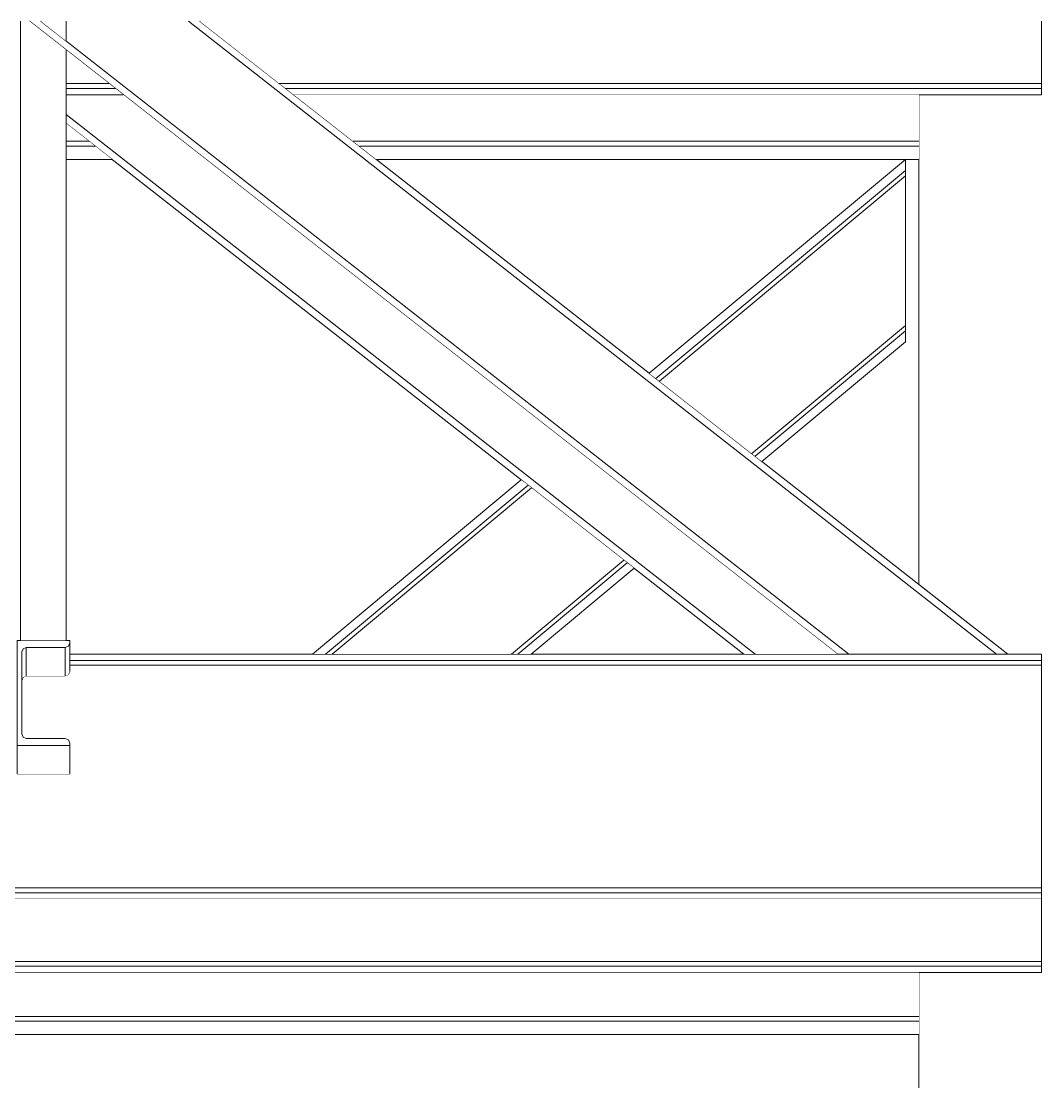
# Model space of a CAD drawing. Extents: x -3080 to 28500, y -1326 to 31609.
# Drawn here: x 14956.8 to 15102.5, y 28593 to 28744.5 of the extents above; entities that cross this region are included whole.
import ezdxf
from ezdxf.xclip import XClip

# ---------------------------------------------------------------- set-up
doc = ezdxf.new("R2010")
doc.units = 0
doc.header["$LTSCALE"] = 100
doc.header["$XCLIPFRAME"] = 2
doc.linetypes.add('188K-SM-07-F10-MECH-CR PIPE-Y2257103$0$X-S-FAB_SL ALL$0$Wipeout_Contour', pattern=[1, 0, -1])
for name, color, linetype in [('0-xref', 8, 'Continuous'), ('188K-SM-07-F10-MECH-CR PIPE-Y2257103$0$X-S-FAB_SL ALL$0$ASP_1', 1, 'Continuous'), ('188K-SM-07-F10-MECH-CR PIPE-Y2257103$0$X-S-FAB_SL ALL$0$Hattch', 7, 'Continuous'), ('188K-SM-07-F10-MECH-CR PIPE-Y2257103$0$X-S-FAB_SL ALL$0$S-COL', 7, 'Continuous'), ('188K-SM-07-F10-MECH-CR PIPE-Y2257103$0$X-S-FAB_SL ALL$0$S-TRUSS', 7, 'Continuous')]:
    doc.layers.add(name, color=color, linetype=linetype)

# ---------------------------------------------------------------- blocks, each defined once
blk = doc.blocks.new('188K-SM-07-F10-MECH-CR PIPE-Y2257103$0$X-S-FAB_SL ALL$0$剖面元素_220_3', base_point=(23061.26, -8263.06))
at = {"color": 254, "linetype": '188K-SM-07-F10-MECH-CR PIPE-Y2257103$0$X-S-FAB_SL ALL$0$Wipeout_Contour', "lineweight": 0, "ltscale": 2975856.659654287}
blk.add_wipeout([(38146.26, -5929.78), (38158.94, -5939.71), (38163.76, -5939.71), (38163.76, -5985.2), (38146.26, -5985.2), (38146.26, -6943.06), (38216.26, -6943.06), (38216.26, -6204.02), (38198.81, -6204.02), (38198.81, -6212.28), (38163.81, -6212.28), (38163.81, -6187.71), (38180.31, -6187.71), (38180.31, -6179.26), (38163.81, -6179.26), (38163.81, -6154.69), (38173.31, -6154.69), (38173.31, -6134.13), (38173.31, -6133.38), (38173.31, -6119.78), (38173.31, -6119.02), (38173.31, -6087.3), (38163.81, -6087.3), (38163.81, -6062.73), (38180.31, -6062.73), (38180.31, -6054.28), (38163.81, -6054.28), (38163.81, -6029.71), (38198.81, -6029.71), (38198.81, -6033.78), (38216.26, -6033.78), (38216.26, -5829.06), (38198.81, -5829.06), (38198.81, -5834.06), (38182.31, -5834.06), (38182.31, -5842.5), (38198.81, -5842.5), (38198.81, -5867.08), (38189.31, -5867.08), (38189.31, -5888.56), (38189.31, -5889.32), (38189.31, -5898.8), (38189.31, -5899.56), (38189.31, -5902.53), (38189.31, -5903.67), (38189.31, -5913.15), (38189.31, -5913.91), (38189.31, -5934.47), (38198.81, -5934.47), (38198.81, -5959.04), (38182.31, -5959.04), (38182.31, -5967.48), (38198.81, -5967.48), (38198.81, -5992.06), (38163.81, -5992.06), (38163.81, -5967.48), (38180.31, -5967.48), (38180.31, -5959.04), (38163.81, -5959.04), (38163.81, -5934.47), (38173.31, -5934.47), (38173.31, -5913.91), (38173.31, -5913.15), (38173.31, -5903.67), (38173.31, -5902.92), (38173.31, -5899.56), (38173.31, -5898.8), (38173.31, -5867.08), (38163.81, -5867.08), (38163.81, -5842.5), (38180.31, -5842.5), (38180.31, -5834.06), (38163.81, -5834.06), (38163.81, -5829.06), (38163.76, -5829.06), (38163.76, -5859.8), (38146.26, -5859.8)], dxfattribs=at).dxf.layer = '188K-SM-07-F10-MECH-CR PIPE-Y2257103$0$X-S-FAB_SL ALL$0$Hattch'
at = {"layer": '188K-SM-07-F10-MECH-CR PIPE-Y2257103$0$X-S-FAB_SL ALL$0$S-COL', "color": 8, "lineweight": 0}
for p, q in [((38146.26, -5929.78), (38146.26, -5859.8)), ((38146.26, -6943.06), (38146.26, -5985.2))]:
    blk.add_line(p, q, dxfattribs=at)
blk = doc.blocks.new('188K-SM-07-F10-MECH-CR PIPE-Y2257103$0$X-S-FAB_SL ALL$0$剖面元素_1038_3', base_point=(23061.26, -8263.06))
at = {"color": 254, "linetype": '188K-SM-07-F10-MECH-CR PIPE-Y2257103$0$X-S-FAB_SL ALL$0$Wipeout_Contour', "lineweight": 0, "ltscale": 154214.969324}
blk.add_wipeout([(38158.94, -5939.71), (38043.59, -5849.31), (38041.97, -5849.31), (38157.31, -5939.71)], dxfattribs=at).dxf.layer = '188K-SM-07-F10-MECH-CR PIPE-Y2257103$0$X-S-FAB_SL ALL$0$Hattch'
at = {"color": 254, "linetype": '188K-SM-07-F10-MECH-CR PIPE-Y2257103$0$X-S-FAB_SL ALL$0$Wipeout_Contour', "lineweight": 0, "ltscale": 154125.255691}
blk.add_wipeout([(38136.24, -5939.71), (38020.9, -5849.31), (38019.28, -5849.31), (38134.62, -5939.71)], dxfattribs=at).dxf.layer = '188K-SM-07-F10-MECH-CR PIPE-Y2257103$0$X-S-FAB_SL ALL$0$Hattch'
at = {"color": 254, "linetype": '188K-SM-07-F10-MECH-CR PIPE-Y2257103$0$X-S-FAB_SL ALL$0$Wipeout_Contour', "lineweight": 0, "ltscale": 192646.35092}
blk.add_wipeout([(38024.51, -5852.14), (38136.24, -5939.71), (38157.31, -5939.71), (38041.97, -5849.31), (38024.51, -5849.31)], dxfattribs=at).dxf.layer = '188K-SM-07-F10-MECH-CR PIPE-Y2257103$0$X-S-FAB_SL ALL$0$Hattch'
at = {"layer": '188K-SM-07-F10-MECH-CR PIPE-Y2257103$0$X-S-FAB_SL ALL$0$S-TRUSS', "color": 8, "lineweight": 0}
for p, q in [((38134.62, -5939.71), (38019.28, -5849.31)), ((38136.24, -5939.71), (38020.9, -5849.31)), ((38157.31, -5939.71), (38041.97, -5849.31)), ((38158.94, -5939.71), (38043.59, -5849.31))]:
    blk.add_line(p, q, dxfattribs=at)
blk = doc.blocks.new('188K-SM-07-F10-MECH-CR PIPE-Y2257103$0$X-S-FAB_SL ALL$0$剖面元素_1040_3', base_point=(23061.26, -8263.06))
at = {"color": 254, "linetype": '188K-SM-07-F10-MECH-CR PIPE-Y2257103$0$X-S-FAB_SL ALL$0$Wipeout_Contour', "lineweight": 0, "ltscale": 1418657.29874106}
blk.add_wipeout([(37598.76, -5941.31), (37598.76, -5973.11), (38163.76, -5973.11), (38163.76, -5941.31), (38025.01, -5941.31), (38025.01, -5942.17), (38024.82, -5942.63), (38024.36, -5942.82), (38018.81, -5942.82), (38018.35, -5943.01), (38018.16, -5943.47), (38018.16, -5951.11), (38018.35, -5951.57), (38018.81, -5951.76), (38024.36, -5951.76), (38024.82, -5951.95), (38025.01, -5952.41), (38025.01, -5956.83), (38017.51, -5956.83), (38017.51, -5941.31), (37745.01, -5941.31), (37745.01, -5942.17), (37744.82, -5942.63), (37744.36, -5942.82), (37738.81, -5942.82), (37738.35, -5943.01), (37738.16, -5943.47), (37738.16, -5951.11), (37738.35, -5951.57), (37738.81, -5951.76), (37744.36, -5951.76), (37744.82, -5951.95), (37745.01, -5952.41), (37745.01, -5956.48), (37745.01, -5956.83), (37737.51, -5956.83), (37737.51, -5941.31)], dxfattribs=at).dxf.layer = '188K-SM-07-F10-MECH-CR PIPE-Y2257103$0$X-S-FAB_SL ALL$0$Hattch'
at = {"layer": '188K-SM-07-F10-MECH-CR PIPE-Y2257103$0$X-S-FAB_SL ALL$0$S-TRUSS', "color": 8, "lineweight": 0}
for p, q in [((38018.35, -5943.01), (38018.16, -5943.47)), ((38018.81, -5942.82), (38018.35, -5943.01)), ((38024.36, -5942.82), (38018.81, -5942.82)), ((38024.82, -5942.63), (38024.36, -5942.82)), ((38025.01, -5942.17), (38024.82, -5942.63)), ((38025.01, -5956.83), (38017.51, -5956.83))]:
    blk.add_line(p, q, dxfattribs=at)
at = {"color": 254, "linetype": '188K-SM-07-F10-MECH-CR PIPE-Y2257103$0$X-S-FAB_SL ALL$0$Wipeout_Contour', "lineweight": 0, "ltscale": 154219.522397}
blk.add_wipeout([(38163.76, -5940.81), (38025.01, -5940.81), (38025.01, -5941.31), (38163.76, -5941.31)], dxfattribs=at).dxf.layer = '188K-SM-07-F10-MECH-CR PIPE-Y2257103$0$X-S-FAB_SL ALL$0$Hattch'
at = {"color": 254, "linetype": '188K-SM-07-F10-MECH-CR PIPE-Y2257103$0$X-S-FAB_SL ALL$0$Wipeout_Contour', "lineweight": 0, "ltscale": 153397.427547}
blk.add_wipeout([(38163.76, -5973.11), (37598.76, -5973.11), (37598.76, -5973.6), (38163.76, -5973.6)], dxfattribs=at).dxf.layer = '188K-SM-07-F10-MECH-CR PIPE-Y2257103$0$X-S-FAB_SL ALL$0$Hattch'
at = {"color": 254, "linetype": '188K-SM-07-F10-MECH-CR PIPE-Y2257103$0$X-S-FAB_SL ALL$0$Wipeout_Contour', "lineweight": 0, "ltscale": 154219.306667}
blk.add_wipeout([(38163.76, -5940.61), (38025.01, -5940.61), (38025.01, -5940.81), (38163.76, -5940.81)], dxfattribs=at).dxf.layer = '188K-SM-07-F10-MECH-CR PIPE-Y2257103$0$X-S-FAB_SL ALL$0$Hattch'
at = {"color": 254, "linetype": '188K-SM-07-F10-MECH-CR PIPE-Y2257103$0$X-S-FAB_SL ALL$0$Wipeout_Contour', "lineweight": 0, "ltscale": 153397.989935}
blk.add_wipeout([(38163.76, -5973.81), (37598.76, -5973.81), (37598.76, -5974.71), (38163.76, -5974.71)], dxfattribs=at).dxf.layer = '188K-SM-07-F10-MECH-CR PIPE-Y2257103$0$X-S-FAB_SL ALL$0$Hattch'
at = {"layer": '188K-SM-07-F10-MECH-CR PIPE-Y2257103$0$X-S-FAB_SL ALL$0$S-TRUSS', "color": 8, "lineweight": 0}
blk.add_line((38163.76, -5974.71), (37598.76, -5974.71), dxfattribs=at)
at = {"color": 254, "linetype": '188K-SM-07-F10-MECH-CR PIPE-Y2257103$0$X-S-FAB_SL ALL$0$Wipeout_Contour', "lineweight": 0, "ltscale": 154218.966161}
blk.add_wipeout([(38025.01, -5939.71), (38025.01, -5940.61), (38163.76, -5940.61), (38163.76, -5939.71)], dxfattribs=at).dxf.layer = '188K-SM-07-F10-MECH-CR PIPE-Y2257103$0$X-S-FAB_SL ALL$0$Hattch'
at = {"color": 254, "linetype": '188K-SM-07-F10-MECH-CR PIPE-Y2257103$0$X-S-FAB_SL ALL$0$Wipeout_Contour', "lineweight": 0, "ltscale": 153397.645628}
blk.add_wipeout([(38163.76, -5973.6), (37598.76, -5973.6), (37598.76, -5973.81), (38163.76, -5973.81)], dxfattribs=at).dxf.layer = '188K-SM-07-F10-MECH-CR PIPE-Y2257103$0$X-S-FAB_SL ALL$0$Hattch'
at = {"layer": '188K-SM-07-F10-MECH-CR PIPE-Y2257103$0$X-S-FAB_SL ALL$0$S-TRUSS', "color": 8, "lineweight": 0}
for p, q in [((38134.62, -5939.71), (38025.01, -5939.71)), ((38136.24, -5939.71), (38134.62, -5939.71)), ((38157.31, -5939.71), (38136.24, -5939.71)), ((38158.94, -5939.71), (38157.31, -5939.71)), ((38163.76, -5939.71), (38158.94, -5939.71)), ((38163.76, -5940.61), (38163.76, -5939.71)), ((38163.76, -5940.61), (38025.01, -5940.61)), ((38163.76, -5941.31), (38025.01, -5941.31)), ((38163.76, -5940.81), (38163.76, -5940.61)), ((38163.76, -5941.31), (38163.76, -5940.81)), ((38163.76, -5973.11), (38163.76, -5941.31)), ((38163.76, -5973.11), (37598.76, -5973.11)), ((38163.76, -5973.6), (38163.76, -5973.11)), ((38163.76, -5973.81), (38163.76, -5973.6)), ((38163.76, -5973.81), (37598.76, -5973.81)), ((38163.76, -5974.71), (38163.76, -5973.81))]:
    blk.add_line(p, q, dxfattribs=at)
blk = doc.blocks.new('188K-SM-07-F10-MECH-CR PIPE-Y2257103$0$X-S-FAB_SL ALL$0$剖面元素_1042_3', base_point=(23061.26, -8263.06))
at = {"color": 254, "linetype": '188K-SM-07-F10-MECH-CR PIPE-Y2257103$0$X-S-FAB_SL ALL$0$Wipeout_Contour', "lineweight": 0, "ltscale": 154111.827603}
blk.add_wipeout([(38024.51, -5862.63), (38024.51, -5863.9), (38121.23, -5939.71), (38122.86, -5939.71)], dxfattribs=at).dxf.layer = '188K-SM-07-F10-MECH-CR PIPE-Y2257103$0$X-S-FAB_SL ALL$0$Hattch'
at = {"color": 254, "linetype": '188K-SM-07-F10-MECH-CR PIPE-Y2257103$0$X-S-FAB_SL ALL$0$Wipeout_Contour', "lineweight": 0, "ltscale": 192606.293137}
blk.add_wipeout([(38032.66, -5859.8), (38024.51, -5859.8), (38024.51, -5862.63), (38122.86, -5939.71), (38134.62, -5939.71)], dxfattribs=at).dxf.layer = '188K-SM-07-F10-MECH-CR PIPE-Y2257103$0$X-S-FAB_SL ALL$0$Hattch'
at = {"layer": '188K-SM-07-F10-MECH-CR PIPE-Y2257103$0$X-S-FAB_SL ALL$0$S-TRUSS', "color": 8, "lineweight": 0}
for p, q in [((38122.86, -5939.71), (38024.51, -5862.63)), ((38121.23, -5939.71), (38024.51, -5863.9))]:
    blk.add_line(p, q, dxfattribs=at)
blk = doc.blocks.new('188K-SM-07-F10-MECH-CR PIPE-Y2257103$0$X-S-FAB_SL ALL$0$剖面元素_1043_3', base_point=(23061.26, -8263.06))
at = {"color": 254, "linetype": '188K-SM-07-F10-MECH-CR PIPE-Y2257103$0$X-S-FAB_SL ALL$0$Wipeout_Contour', "lineweight": 0, "ltscale": 153908.347062}
blk.add_wipeout([(38031.51, -5858.9), (38024.51, -5858.9), (38024.51, -5859.8), (38032.66, -5859.8)], dxfattribs=at).dxf.layer = '188K-SM-07-F10-MECH-CR PIPE-Y2257103$0$X-S-FAB_SL ALL$0$Hattch'
at = {"color": 254, "linetype": '188K-SM-07-F10-MECH-CR PIPE-Y2257103$0$X-S-FAB_SL ALL$0$Wipeout_Contour', "lineweight": 0, "ltscale": 154231.528648}
blk.add_wipeout([(38163.76, -5858.9), (38055.83, -5858.9), (38056.98, -5859.8), (38163.76, -5859.8)], dxfattribs=at).dxf.layer = '188K-SM-07-F10-MECH-CR PIPE-Y2257103$0$X-S-FAB_SL ALL$0$Hattch'
at = {"layer": '188K-SM-07-F10-MECH-CR PIPE-Y2257103$0$X-S-FAB_SL ALL$0$S-TRUSS', "color": 8, "lineweight": 0}
for p, q in [((38032.66, -5859.8), (38024.51, -5859.8)), ((38163.76, -5859.8), (38056.98, -5859.8))]:
    blk.add_line(p, q, dxfattribs=at)
at = {"color": 254, "linetype": '188K-SM-07-F10-MECH-CR PIPE-Y2257103$0$X-S-FAB_SL ALL$0$Wipeout_Contour', "lineweight": 0, "ltscale": 153906.514649}
blk.add_wipeout([(38024.51, -5858.69), (38024.51, -5858.9), (38031.51, -5858.9), (38031.25, -5858.69)], dxfattribs=at).dxf.layer = '188K-SM-07-F10-MECH-CR PIPE-Y2257103$0$X-S-FAB_SL ALL$0$Hattch'
at = {"color": 254, "linetype": '188K-SM-07-F10-MECH-CR PIPE-Y2257103$0$X-S-FAB_SL ALL$0$Wipeout_Contour', "lineweight": 0, "ltscale": 154229.807428}
blk.add_wipeout([(38163.76, -5858.69), (38055.57, -5858.69), (38055.83, -5858.9), (38163.76, -5858.9)], dxfattribs=at).dxf.layer = '188K-SM-07-F10-MECH-CR PIPE-Y2257103$0$X-S-FAB_SL ALL$0$Hattch'
at = {"color": 254, "linetype": '188K-SM-07-F10-MECH-CR PIPE-Y2257103$0$X-S-FAB_SL ALL$0$Wipeout_Contour', "lineweight": 0, "ltscale": 153905.474468}
blk.add_wipeout([(38024.51, -5858.2), (38024.51, -5858.69), (38031.25, -5858.69), (38030.62, -5858.2)], dxfattribs=at).dxf.layer = '188K-SM-07-F10-MECH-CR PIPE-Y2257103$0$X-S-FAB_SL ALL$0$Hattch'
at = {"color": 254, "linetype": '188K-SM-07-F10-MECH-CR PIPE-Y2257103$0$X-S-FAB_SL ALL$0$Wipeout_Contour', "lineweight": 0, "ltscale": 154228.708623}
blk.add_wipeout([(38054.93, -5858.2), (38055.57, -5858.69), (38163.76, -5858.69), (38163.76, -5858.2)], dxfattribs=at).dxf.layer = '188K-SM-07-F10-MECH-CR PIPE-Y2257103$0$X-S-FAB_SL ALL$0$Hattch'
at = {"color": 254, "linetype": '188K-SM-07-F10-MECH-CR PIPE-Y2257103$0$X-S-FAB_SL ALL$0$Wipeout_Contour', "lineweight": 0, "ltscale": 154213.936662}
blk.add_wipeout([(38163.76, -5849.31), (38043.59, -5849.31), (38054.93, -5858.2), (38163.76, -5858.2)], dxfattribs=at).dxf.layer = '188K-SM-07-F10-MECH-CR PIPE-Y2257103$0$X-S-FAB_SL ALL$0$Hattch'
at = {"color": 254, "linetype": '188K-SM-07-F10-MECH-CR PIPE-Y2257103$0$X-S-FAB_SL ALL$0$Wipeout_Contour', "lineweight": 0, "ltscale": 115425.280632}
blk.add_wipeout([(38024.51, -5853.41), (38024.51, -5858.2), (38030.62, -5858.2)], dxfattribs=at).dxf.layer = '188K-SM-07-F10-MECH-CR PIPE-Y2257103$0$X-S-FAB_SL ALL$0$Hattch'
at = {"layer": '188K-SM-07-F10-MECH-CR PIPE-Y2257103$0$X-S-FAB_SL ALL$0$S-TRUSS', "color": 8, "lineweight": 0}
for p, q in [((38163.76, -5858.2), (38163.76, -5849.31)), ((38030.62, -5858.2), (38024.51, -5858.2)), ((38163.76, -5858.2), (38054.93, -5858.2)), ((38163.76, -5858.69), (38163.76, -5858.2)), ((38031.51, -5858.9), (38024.51, -5858.9)), ((38163.76, -5858.9), (38055.83, -5858.9)), ((38163.76, -5858.9), (38163.76, -5858.69)), ((38163.76, -5859.8), (38163.76, -5858.9))]:
    blk.add_line(p, q, dxfattribs=at)
blk = doc.blocks.new('188K-SM-07-F10-MECH-CR PIPE-Y2257103$0$X-S-FAB_SL ALL$0$剖面元素_1044_3', base_point=(23061.26, -8263.06))
at = {"color": 254, "linetype": '188K-SM-07-F10-MECH-CR PIPE-Y2257103$0$X-S-FAB_SL ALL$0$Wipeout_Contour', "lineweight": 0, "ltscale": 153401.042457}
blk.add_wipeout([(37598.76, -5983.6), (38163.76, -5983.6), (38163.76, -5974.71), (37598.76, -5974.71)], dxfattribs=at).dxf.layer = '188K-SM-07-F10-MECH-CR PIPE-Y2257103$0$X-S-FAB_SL ALL$0$Hattch'
at = {"color": 254, "linetype": '188K-SM-07-F10-MECH-CR PIPE-Y2257103$0$X-S-FAB_SL ALL$0$Wipeout_Contour', "lineweight": 0, "ltscale": 153403.968953}
blk.add_wipeout([(38163.76, -5983.6), (37598.76, -5983.6), (37598.76, -5984.09), (38163.76, -5984.09)], dxfattribs=at).dxf.layer = '188K-SM-07-F10-MECH-CR PIPE-Y2257103$0$X-S-FAB_SL ALL$0$Hattch'
at = {"color": 254, "linetype": '188K-SM-07-F10-MECH-CR PIPE-Y2257103$0$X-S-FAB_SL ALL$0$Wipeout_Contour', "lineweight": 0, "ltscale": 153404.532304}
blk.add_wipeout([(38163.76, -5984.3), (37598.76, -5984.3), (37598.76, -5985.2), (38163.76, -5985.2)], dxfattribs=at).dxf.layer = '188K-SM-07-F10-MECH-CR PIPE-Y2257103$0$X-S-FAB_SL ALL$0$Hattch'
at = {"layer": '188K-SM-07-F10-MECH-CR PIPE-Y2257103$0$X-S-FAB_SL ALL$0$S-TRUSS', "color": 8, "lineweight": 0}
blk.add_line((38163.76, -5985.2), (37598.76, -5985.2), dxfattribs=at)
at = {"color": 254, "linetype": '188K-SM-07-F10-MECH-CR PIPE-Y2257103$0$X-S-FAB_SL ALL$0$Wipeout_Contour', "lineweight": 0, "ltscale": 153404.187407}
blk.add_wipeout([(38163.76, -5984.09), (37598.76, -5984.09), (37598.76, -5984.3), (38163.76, -5984.3)], dxfattribs=at).dxf.layer = '188K-SM-07-F10-MECH-CR PIPE-Y2257103$0$X-S-FAB_SL ALL$0$Hattch'
at = {"layer": '188K-SM-07-F10-MECH-CR PIPE-Y2257103$0$X-S-FAB_SL ALL$0$S-TRUSS', "color": 8, "lineweight": 0}
for p, q in [((38163.76, -5983.6), (38163.76, -5974.71)), ((38163.76, -5983.6), (37598.76, -5983.6)), ((38163.76, -5984.09), (38163.76, -5983.6)), ((38163.76, -5984.3), (38163.76, -5984.09)), ((38163.76, -5984.3), (37598.76, -5984.3)), ((38163.76, -5985.2), (38163.76, -5984.3))]:
    blk.add_line(p, q, dxfattribs=at)
blk = doc.blocks.new('188K-SM-07-F10-MECH-CR PIPE-Y2257103$0$X-S-FAB_SL ALL$0$剖面元素_1551_3', base_point=(23061.26, -8263.06))
at = {"layer": '188K-SM-07-F10-MECH-CR PIPE-Y2257103$0$X-S-FAB_SL ALL$0$S-TRUSS', "color": 2, "lineweight": 0, "flags": 128}
blk.add_lwpolyline([(38018.35, -5951.57), (38018.81, -5951.76), (38024.36, -5951.76), (38024.82, -5951.95)], dxfattribs=at)
at = {"color": 254, "linetype": '188K-SM-07-F10-MECH-CR PIPE-Y2257103$0$X-S-FAB_SL ALL$0$Wipeout_Contour', "lineweight": 0, "ltscale": 153944.529739}
blk.add_wipeout([(38024.82, -5942.63), (38025.01, -5942.17), (38025.01, -5938.1), (38024.82, -5938.56)], dxfattribs=at).dxf.layer = '188K-SM-07-F10-MECH-CR PIPE-Y2257103$0$X-S-FAB_SL ALL$0$Hattch'
at = {"color": 254, "linetype": '188K-SM-07-F10-MECH-CR PIPE-Y2257103$0$X-S-FAB_SL ALL$0$Wipeout_Contour', "lineweight": 0, "ltscale": 153939.006753}
blk.add_wipeout([(38017.51, -5952.76), (38017.51, -5956.83), (38025.01, -5956.83), (38025.01, -5952.76)], dxfattribs=at).dxf.layer = '188K-SM-07-F10-MECH-CR PIPE-Y2257103$0$X-S-FAB_SL ALL$0$Hattch'
at = {"layer": '188K-SM-07-F10-MECH-CR PIPE-Y2257103$0$X-S-FAB_SL ALL$0$S-TRUSS', "color": 2, "lineweight": 0}
for p, q in [((38025.01, -5937.75), (38017.51, -5937.75)), ((38025.01, -5952.76), (38017.51, -5952.76))]:
    blk.add_line(p, q, dxfattribs=at)
at = {"layer": '188K-SM-07-F10-MECH-CR PIPE-Y2257103$0$X-S-FAB_SL ALL$0$S-TRUSS', "color": 8, "lineweight": 0}
for p, q in [((38017.51, -5952.76), (38017.51, -5956.83)), ((38025.01, -5952.76), (38025.01, -5956.83))]:
    blk.add_line(p, q, dxfattribs=at)
at = {"layer": '188K-SM-07-F10-MECH-CR PIPE-Y2257103$0$X-S-FAB_SL ALL$0$S-TRUSS', "color": 2, "lineweight": 0, "flags": 128}
blk.add_lwpolyline([(38024.82, -5951.95), (38025.01, -5952.41), (38025.01, -5952.76)], dxfattribs=at)
at = {"color": 254, "linetype": '188K-SM-07-F10-MECH-CR PIPE-Y2257103$0$X-S-FAB_SL ALL$0$Wipeout_Contour', "lineweight": 0, "ltscale": 153943.44613}
blk.add_wipeout([(38024.36, -5938.75), (38024.36, -5942.82), (38024.82, -5942.63), (38024.82, -5938.56)], dxfattribs=at).dxf.layer = '188K-SM-07-F10-MECH-CR PIPE-Y2257103$0$X-S-FAB_SL ALL$0$Hattch'
at = {"color": 254, "linetype": '188K-SM-07-F10-MECH-CR PIPE-Y2257103$0$X-S-FAB_SL ALL$0$Wipeout_Contour', "lineweight": 0, "ltscale": 153931.62981}
blk.add_wipeout([(38018.81, -5938.75), (38018.81, -5942.82), (38024.36, -5942.82), (38024.36, -5938.75)], dxfattribs=at).dxf.layer = '188K-SM-07-F10-MECH-CR PIPE-Y2257103$0$X-S-FAB_SL ALL$0$Hattch'
at = {"layer": '188K-SM-07-F10-MECH-CR PIPE-Y2257103$0$X-S-FAB_SL ALL$0$S-TRUSS', "color": 8, "lineweight": 0}
for p, q in [((38024.36, -5938.75), (38024.36, -5942.82)), ((38025.01, -5938.1), (38025.01, -5942.17))]:
    blk.add_line(p, q, dxfattribs=at)
at = {"layer": '188K-SM-07-F10-MECH-CR PIPE-Y2257103$0$X-S-FAB_SL ALL$0$S-TRUSS', "color": 2, "lineweight": 0, "flags": 128}
blk.add_lwpolyline([(38025.01, -5937.75), (38025.01, -5938.1), (38024.82, -5938.56)], dxfattribs=at)
at = {"color": 254, "linetype": '188K-SM-07-F10-MECH-CR PIPE-Y2257103$0$X-S-FAB_SL ALL$0$Wipeout_Contour', "lineweight": 0, "ltscale": 153919.813462}
blk.add_wipeout([(38018.81, -5938.75), (38018.35, -5938.94), (38018.35, -5943.01), (38018.81, -5942.82)], dxfattribs=at).dxf.layer = '188K-SM-07-F10-MECH-CR PIPE-Y2257103$0$X-S-FAB_SL ALL$0$Hattch'
at = {"color": 254, "linetype": '188K-SM-07-F10-MECH-CR PIPE-Y2257103$0$X-S-FAB_SL ALL$0$Wipeout_Contour', "lineweight": 0, "ltscale": 153918.729908}
blk.add_wipeout([(38018.16, -5943.47), (38018.35, -5943.01), (38018.35, -5938.94), (38018.16, -5939.4)], dxfattribs=at).dxf.layer = '188K-SM-07-F10-MECH-CR PIPE-Y2257103$0$X-S-FAB_SL ALL$0$Hattch'
at = {"layer": '188K-SM-07-F10-MECH-CR PIPE-Y2257103$0$X-S-FAB_SL ALL$0$S-TRUSS', "color": 2, "lineweight": 0}
blk.add_line((38017.51, -5937.75), (38017.51, -5952.76), dxfattribs=at)
at = {"layer": '188K-SM-07-F10-MECH-CR PIPE-Y2257103$0$X-S-FAB_SL ALL$0$S-TRUSS', "color": 8, "lineweight": 0}
blk.add_line((38018.81, -5938.75), (38018.81, -5942.82), dxfattribs=at)
at = {"layer": '188K-SM-07-F10-MECH-CR PIPE-Y2257103$0$X-S-FAB_SL ALL$0$S-TRUSS', "color": 2, "lineweight": 0, "flags": 128}
for points in [[(38024.82, -5938.56), (38024.36, -5938.75), (38018.81, -5938.75), (38018.35, -5938.94)], [(38018.35, -5938.94), (38018.16, -5939.4), (38018.16, -5951.11), (38018.35, -5951.57)]]:
    blk.add_lwpolyline(points, dxfattribs=at)
blk = doc.blocks.new('188K-SM-07-F10-MECH-CR PIPE-Y2257103$0$X-S-FAB_SL ALL$0$剖面元素_1745_3', base_point=(23061.26, -8263.06))
at = {"color": 254, "linetype": '188K-SM-07-F10-MECH-CR PIPE-Y2257103$0$X-S-FAB_SL ALL$0$Wipeout_Contour', "lineweight": 0, "ltscale": 153905.969427}
blk.add_wipeout([(38028.41, -5866.96), (38024.51, -5866.96), (38024.51, -5867.16), (38028.67, -5867.16)], dxfattribs=at).dxf.layer = '188K-SM-07-F10-MECH-CR PIPE-Y2257103$0$X-S-FAB_SL ALL$0$Hattch'
at = {"color": 254, "linetype": '188K-SM-07-F10-MECH-CR PIPE-Y2257103$0$X-S-FAB_SL ALL$0$Wipeout_Contour', "lineweight": 0, "ltscale": 154221.085144}
blk.add_wipeout([(38146.26, -5866.96), (38066.11, -5866.96), (38066.37, -5867.16), (38146.26, -5867.16)], dxfattribs=at).dxf.layer = '188K-SM-07-F10-MECH-CR PIPE-Y2257103$0$X-S-FAB_SL ALL$0$Hattch'
at = {"color": 254, "linetype": '188K-SM-07-F10-MECH-CR PIPE-Y2257103$0$X-S-FAB_SL ALL$0$Wipeout_Contour', "lineweight": 0, "ltscale": 153904.971192}
blk.add_wipeout([(38024.51, -5866.46), (38024.51, -5866.96), (38028.41, -5866.96), (38027.78, -5866.46)], dxfattribs=at).dxf.layer = '188K-SM-07-F10-MECH-CR PIPE-Y2257103$0$X-S-FAB_SL ALL$0$Hattch'
at = {"color": 254, "linetype": '188K-SM-07-F10-MECH-CR PIPE-Y2257103$0$X-S-FAB_SL ALL$0$Wipeout_Contour', "lineweight": 0, "ltscale": 154219.98487}
blk.add_wipeout([(38065.48, -5866.46), (38066.11, -5866.96), (38146.26, -5866.96), (38146.26, -5866.46)], dxfattribs=at).dxf.layer = '188K-SM-07-F10-MECH-CR PIPE-Y2257103$0$X-S-FAB_SL ALL$0$Hattch'
at = {"color": 254, "linetype": '188K-SM-07-F10-MECH-CR PIPE-Y2257103$0$X-S-FAB_SL ALL$0$Wipeout_Contour', "lineweight": 0, "ltscale": 153909.56762}
blk.add_wipeout([(38024.51, -5869.06), (38031.1, -5869.06), (38028.67, -5867.16), (38024.51, -5867.16)], dxfattribs=at).dxf.layer = '188K-SM-07-F10-MECH-CR PIPE-Y2257103$0$X-S-FAB_SL ALL$0$Hattch'
at = {"color": 254, "linetype": '188K-SM-07-F10-MECH-CR PIPE-Y2257103$0$X-S-FAB_SL ALL$0$Wipeout_Contour', "lineweight": 0, "ltscale": 154224.353583}
blk.add_wipeout([(38066.37, -5867.16), (38068.8, -5869.06), (38146.26, -5869.06), (38146.26, -5867.16)], dxfattribs=at).dxf.layer = '188K-SM-07-F10-MECH-CR PIPE-Y2257103$0$X-S-FAB_SL ALL$0$Hattch'
at = {"layer": '188K-SM-07-F10-MECH-CR PIPE-Y2257103$0$X-S-FAB_SL ALL$0$S-TRUSS', "color": 8, "lineweight": 0}
for p, q in [((38031.1, -5869.06), (38024.51, -5869.06)), ((38146.26, -5869.06), (38068.8, -5869.06))]:
    blk.add_line(p, q, dxfattribs=at)
at = {"color": 254, "linetype": '188K-SM-07-F10-MECH-CR PIPE-Y2257103$0$X-S-FAB_SL ALL$0$Wipeout_Contour', "lineweight": 0, "ltscale": 154208.690432}
blk.add_wipeout([(38146.26, -5859.8), (38056.98, -5859.8), (38065.48, -5866.46), (38146.26, -5866.46)], dxfattribs=at).dxf.layer = '188K-SM-07-F10-MECH-CR PIPE-Y2257103$0$X-S-FAB_SL ALL$0$Hattch'
at = {"color": 254, "linetype": '188K-SM-07-F10-MECH-CR PIPE-Y2257103$0$X-S-FAB_SL ALL$0$Wipeout_Contour', "lineweight": 0, "ltscale": 115426.592621}
blk.add_wipeout([(38027.78, -5866.46), (38024.51, -5863.9), (38024.51, -5866.46)], dxfattribs=at).dxf.layer = '188K-SM-07-F10-MECH-CR PIPE-Y2257103$0$X-S-FAB_SL ALL$0$Hattch'
at = {"layer": '188K-SM-07-F10-MECH-CR PIPE-Y2257103$0$X-S-FAB_SL ALL$0$S-TRUSS', "color": 8, "lineweight": 0}
for p, q in [((38027.78, -5866.46), (38024.51, -5866.46)), ((38028.67, -5867.16), (38024.51, -5867.16)), ((38146.26, -5866.46), (38065.48, -5866.46)), ((38146.26, -5867.16), (38066.37, -5867.16))]:
    blk.add_line(p, q, dxfattribs=at)
blk = doc.blocks.new('188K-SM-07-F10-MECH-CR PIPE-Y2257103$0$X-S-FAB_SL ALL$0$剖面元素_1746_3', base_point=(23061.26, -8263.06))
at = {"color": 254, "linetype": '188K-SM-07-F10-MECH-CR PIPE-Y2257103$0$X-S-FAB_SL ALL$0$Wipeout_Contour', "lineweight": 0, "ltscale": 305617.1581}
blk.add_wipeout([(37582.26, -5967.48), (37598.76, -5967.48), (37598.76, -5991.46), (38146.26, -5991.46), (38146.26, -5985.2), (37598.76, -5985.2), (37598.76, -5961.66), (37582.26, -5961.66)], dxfattribs=at).dxf.layer = '188K-SM-07-F10-MECH-CR PIPE-Y2257103$0$X-S-FAB_SL ALL$0$Hattch'
at = {"color": 254, "linetype": '188K-SM-07-F10-MECH-CR PIPE-Y2257103$0$X-S-FAB_SL ALL$0$Wipeout_Contour', "lineweight": 0, "ltscale": 153374.301383}
blk.add_wipeout([(37598.76, -5991.96), (38146.26, -5991.96), (38146.26, -5991.46), (37598.76, -5991.46)], dxfattribs=at).dxf.layer = '188K-SM-07-F10-MECH-CR PIPE-Y2257103$0$X-S-FAB_SL ALL$0$Hattch'
at = {"color": 254, "linetype": '188K-SM-07-F10-MECH-CR PIPE-Y2257103$0$X-S-FAB_SL ALL$0$Wipeout_Contour', "lineweight": 0, "ltscale": 153374.520164}
blk.add_wipeout([(37598.76, -5992.16), (38146.26, -5992.16), (38146.26, -5991.96), (37598.76, -5991.96)], dxfattribs=at).dxf.layer = '188K-SM-07-F10-MECH-CR PIPE-Y2257103$0$X-S-FAB_SL ALL$0$Hattch'
at = {"color": 254, "linetype": '188K-SM-07-F10-MECH-CR PIPE-Y2257103$0$X-S-FAB_SL ALL$0$Wipeout_Contour', "lineweight": 0, "ltscale": 599420.493856}
blk.add_wipeout([(35816.26, -5994.06), (38146.26, -5994.06), (38146.26, -5992.16), (37598.76, -5992.16), (37598.76, -5992.64), (37563.76, -5992.64), (37563.76, -5992.16), (36998.76, -5992.16), (36998.76, -5992.64), (36963.76, -5992.64), (36963.76, -5992.16), (36398.76, -5992.16), (36398.76, -5992.64), (36363.76, -5992.64), (36363.76, -5992.16), (35816.26, -5992.16)], dxfattribs=at).dxf.layer = '188K-SM-07-F10-MECH-CR PIPE-Y2257103$0$X-S-FAB_SL ALL$0$Hattch'
at = {"layer": '188K-SM-07-F10-MECH-CR PIPE-Y2257103$0$X-S-FAB_SL ALL$0$S-TRUSS', "color": 8, "lineweight": 0}
for p, q in [((38146.26, -5991.46), (37598.76, -5991.46)), ((38146.26, -5992.16), (37598.76, -5992.16)), ((38146.26, -5994.06), (35816.26, -5994.06))]:
    blk.add_line(p, q, dxfattribs=at)
blk = doc.blocks.new('188K-SM-07-F10-MECH-CR PIPE-Y2257103$0$X-S-FAB_SL ALL$0$剖面元素_1747_3', base_point=(23061.26, -8263.06))
at = {"color": 254, "linetype": '188K-SM-07-F10-MECH-CR PIPE-Y2257103$0$X-S-FAB_SL ALL$0$Wipeout_Contour', "lineweight": 0, "ltscale": 154352.100765}
blk.add_wipeout([(38144.33, -5893.55), (38122.87, -5911.45), (38123.84, -5912.2), (38144.33, -5895.11)], dxfattribs=at).dxf.layer = '188K-SM-07-F10-MECH-CR PIPE-Y2257103$0$X-S-FAB_SL ALL$0$Hattch'
at = {"color": 254, "linetype": '188K-SM-07-F10-MECH-CR PIPE-Y2257103$0$X-S-FAB_SL ALL$0$Wipeout_Contour', "lineweight": 0, "ltscale": 154227.105893}
blk.add_wipeout([(38104.61, -5926.68), (38089, -5939.71), (38090.87, -5939.71), (38105.58, -5927.44)], dxfattribs=at).dxf.layer = '188K-SM-07-F10-MECH-CR PIPE-Y2257103$0$X-S-FAB_SL ALL$0$Hattch'
at = {"color": 254, "linetype": '188K-SM-07-F10-MECH-CR PIPE-Y2257103$0$X-S-FAB_SL ALL$0$Wipeout_Contour', "lineweight": 0, "ltscale": 154311.115396}
blk.add_wipeout([(38144.33, -5869.06), (38107.74, -5899.59), (38108.71, -5900.34), (38144.33, -5870.63)], dxfattribs=at).dxf.layer = '188K-SM-07-F10-MECH-CR PIPE-Y2257103$0$X-S-FAB_SL ALL$0$Hattch'
at = {"color": 254, "linetype": '188K-SM-07-F10-MECH-CR PIPE-Y2257103$0$X-S-FAB_SL ALL$0$Wipeout_Contour', "lineweight": 0, "ltscale": 154135.588434}
blk.add_wipeout([(38089.48, -5914.82), (38059.65, -5939.71), (38061.53, -5939.71), (38090.45, -5915.58)], dxfattribs=at).dxf.layer = '188K-SM-07-F10-MECH-CR PIPE-Y2257103$0$X-S-FAB_SL ALL$0$Hattch'
at = {"color": 254, "linetype": '188K-SM-07-F10-MECH-CR PIPE-Y2257103$0$X-S-FAB_SL ALL$0$Wipeout_Contour', "lineweight": 0, "ltscale": 154312.633771}
blk.add_wipeout([(38108.71, -5900.34), (38108.85, -5900.45), (38144.33, -5870.86), (38144.33, -5870.63)], dxfattribs=at).dxf.layer = '188K-SM-07-F10-MECH-CR PIPE-Y2257103$0$X-S-FAB_SL ALL$0$Hattch'
at = {"color": 254, "linetype": '188K-SM-07-F10-MECH-CR PIPE-Y2257103$0$X-S-FAB_SL ALL$0$Wipeout_Contour', "lineweight": 0, "ltscale": 154138.958216}
blk.add_wipeout([(38061.53, -5939.71), (38061.8, -5939.71), (38090.59, -5915.69), (38090.45, -5915.58)], dxfattribs=at).dxf.layer = '188K-SM-07-F10-MECH-CR PIPE-Y2257103$0$X-S-FAB_SL ALL$0$Hattch'
at = {"color": 254, "linetype": '188K-SM-07-F10-MECH-CR PIPE-Y2257103$0$X-S-FAB_SL ALL$0$Wipeout_Contour', "lineweight": 0, "ltscale": 154313.283058}
blk.add_wipeout([(38108.85, -5900.45), (38109.19, -5900.72), (38144.33, -5871.41), (38144.33, -5870.86)], dxfattribs=at).dxf.layer = '188K-SM-07-F10-MECH-CR PIPE-Y2257103$0$X-S-FAB_SL ALL$0$Hattch'
at = {"color": 254, "linetype": '188K-SM-07-F10-MECH-CR PIPE-Y2257103$0$X-S-FAB_SL ALL$0$Wipeout_Contour', "lineweight": 0, "ltscale": 154140.413545}
blk.add_wipeout([(38061.8, -5939.71), (38062.46, -5939.71), (38090.93, -5915.96), (38090.59, -5915.69)], dxfattribs=at).dxf.layer = '188K-SM-07-F10-MECH-CR PIPE-Y2257103$0$X-S-FAB_SL ALL$0$Hattch'
at = {"layer": '188K-SM-07-F10-MECH-CR PIPE-Y2257103$0$X-S-FAB_SL ALL$0$S-TRUSS', "color": 8, "lineweight": 0}
blk.add_line((38144.33, -5869.06), (38144.33, -5870.63), dxfattribs=at)
at = {"color": 254, "linetype": '188K-SM-07-F10-MECH-CR PIPE-Y2257103$0$X-S-FAB_SL ALL$0$Wipeout_Contour', "lineweight": 0, "ltscale": 154331.308289}
blk.add_wipeout([(38109.19, -5900.72), (38122.39, -5911.07), (38144.33, -5892.77), (38144.33, -5871.41)], dxfattribs=at).dxf.layer = '188K-SM-07-F10-MECH-CR PIPE-Y2257103$0$X-S-FAB_SL ALL$0$Hattch'
at = {"color": 254, "linetype": '188K-SM-07-F10-MECH-CR PIPE-Y2257103$0$X-S-FAB_SL ALL$0$Wipeout_Contour', "lineweight": 0, "ltscale": 154181.154831}
blk.add_wipeout([(38090.93, -5915.96), (38062.46, -5939.71), (38088.06, -5939.71), (38104.13, -5926.3)], dxfattribs=at).dxf.layer = '188K-SM-07-F10-MECH-CR PIPE-Y2257103$0$X-S-FAB_SL ALL$0$Hattch'
at = {"layer": '188K-SM-07-F10-MECH-CR PIPE-Y2257103$0$X-S-FAB_SL ALL$0$S-TRUSS', "color": 8, "lineweight": 0}
for p, q in [((38144.33, -5870.63), (38144.33, -5870.86)), ((38144.33, -5870.86), (38144.33, -5871.41))]:
    blk.add_line(p, q, dxfattribs=at)
at = {"color": 254, "linetype": '188K-SM-07-F10-MECH-CR PIPE-Y2257103$0$X-S-FAB_SL ALL$0$Wipeout_Contour', "lineweight": 0, "ltscale": 154349.97027}
blk.add_wipeout([(38122.39, -5911.07), (38122.73, -5911.34), (38144.33, -5893.32), (38144.33, -5892.77)], dxfattribs=at).dxf.layer = '188K-SM-07-F10-MECH-CR PIPE-Y2257103$0$X-S-FAB_SL ALL$0$Hattch'
at = {"color": 254, "linetype": '188K-SM-07-F10-MECH-CR PIPE-Y2257103$0$X-S-FAB_SL ALL$0$Wipeout_Contour', "lineweight": 0, "ltscale": 154222.324652}
blk.add_wipeout([(38088.06, -5939.71), (38088.73, -5939.71), (38104.47, -5926.57), (38104.13, -5926.3)], dxfattribs=at).dxf.layer = '188K-SM-07-F10-MECH-CR PIPE-Y2257103$0$X-S-FAB_SL ALL$0$Hattch'
at = {"color": 254, "linetype": '188K-SM-07-F10-MECH-CR PIPE-Y2257103$0$X-S-FAB_SL ALL$0$Wipeout_Contour', "lineweight": 0, "ltscale": 154350.632348}
blk.add_wipeout([(38122.73, -5911.34), (38122.87, -5911.45), (38144.33, -5893.55), (38144.33, -5893.32)], dxfattribs=at).dxf.layer = '188K-SM-07-F10-MECH-CR PIPE-Y2257103$0$X-S-FAB_SL ALL$0$Hattch'
at = {"color": 254, "linetype": '188K-SM-07-F10-MECH-CR PIPE-Y2257103$0$X-S-FAB_SL ALL$0$Wipeout_Contour', "lineweight": 0, "ltscale": 154223.794685}
blk.add_wipeout([(38088.73, -5939.71), (38089, -5939.71), (38104.61, -5926.68), (38104.47, -5926.57)], dxfattribs=at).dxf.layer = '188K-SM-07-F10-MECH-CR PIPE-Y2257103$0$X-S-FAB_SL ALL$0$Hattch'
at = {"layer": '188K-SM-07-F10-MECH-CR PIPE-Y2257103$0$X-S-FAB_SL ALL$0$S-TRUSS', "color": 8, "lineweight": 0}
for p, q in [((38107.74, -5899.59), (38144.33, -5869.06)), ((38108.71, -5900.34), (38144.33, -5870.63)), ((38109.19, -5900.72), (38144.33, -5871.41)), ((38144.33, -5871.41), (38144.33, -5892.77)), ((38122.39, -5911.07), (38144.33, -5892.77)), ((38144.33, -5892.77), (38144.33, -5893.32)), ((38144.33, -5893.32), (38144.33, -5893.55)), ((38122.87, -5911.45), (38144.33, -5893.55)), ((38144.33, -5893.55), (38144.33, -5895.11)), ((38123.84, -5912.2), (38144.33, -5895.11)), ((38059.65, -5939.71), (38089.48, -5914.82)), ((38061.53, -5939.71), (38090.45, -5915.58)), ((38062.46, -5939.71), (38090.93, -5915.96)), ((38088.06, -5939.71), (38104.13, -5926.3)), ((38089, -5939.71), (38104.61, -5926.68)), ((38090.87, -5939.71), (38105.58, -5927.44))]:
    blk.add_line(p, q, dxfattribs=at)
blk = doc.blocks.new('188K-SM-07-F10-MECH-CR PIPE-Y2257103$0$X-S-FAB_SL ALL$0$剖面元素_2026_3', base_point=(23061.26, -8263.06))
at = {"color": 254, "linetype": '188K-SM-07-F10-MECH-CR PIPE-Y2257103$0$X-S-FAB_SL ALL$0$Wipeout_Contour', "lineweight": 0, "ltscale": 192368.840396}
blk.add_wipeout([(38018.01, -5849.31), (38018.01, -5937.75), (38024.51, -5937.75), (38024.51, -5853.41), (38019.28, -5849.31)], dxfattribs=at).dxf.layer = '188K-SM-07-F10-MECH-CR PIPE-Y2257103$0$X-S-FAB_SL ALL$0$Hattch'
at = {"layer": '188K-SM-07-F10-MECH-CR PIPE-Y2257103$0$X-S-FAB_SL ALL$0$S-TRUSS', "color": 8, "lineweight": 0}
for p, q in [((38018.01, -5937.75), (38018.01, -5849.31)), ((38024.51, -5937.75), (38024.51, -5853.41))]:
    blk.add_line(p, q, dxfattribs=at)
at = {"color": 254, "linetype": '188K-SM-07-F10-MECH-CR PIPE-Y2257103$0$X-S-FAB_SL ALL$0$Wipeout_Contour', "lineweight": 0, "ltscale": 115411.633745}
blk.add_wipeout([(38024.51, -5849.31), (38020.9, -5849.31), (38024.51, -5852.14)], dxfattribs=at).dxf.layer = '188K-SM-07-F10-MECH-CR PIPE-Y2257103$0$X-S-FAB_SL ALL$0$Hattch'
at = {"layer": '188K-SM-07-F10-MECH-CR PIPE-Y2257103$0$X-S-FAB_SL ALL$0$S-TRUSS', "color": 8, "lineweight": 0}
blk.add_line((38024.51, -5852.14), (38024.51, -5849.31), dxfattribs=at)
blk = doc.blocks.new('188K-SM-07-F10-MECH-CR PIPE-Y2257103$0$X-S-FAB_SL ALL$0$A$C2e9ab586')
at = {"layer": '188K-SM-07-F10-MECH-CR PIPE-Y2257103$0$X-S-FAB_SL ALL$0$S-COL', "lineweight": 0}
blk.add_blockref('188K-SM-07-F10-MECH-CR PIPE-Y2257103$0$X-S-FAB_SL ALL$0$剖面元素_220_3', (-28106.39, 285), dxfattribs=at)
at = {"layer": '188K-SM-07-F10-MECH-CR PIPE-Y2257103$0$X-S-FAB_SL ALL$0$S-TRUSS', "lineweight": 0}
blk.add_blockref('188K-SM-07-F10-MECH-CR PIPE-Y2257103$0$X-S-FAB_SL ALL$0$剖面元素_1038_3', (-28106.39, 285), dxfattribs=at)
blk.add_blockref('188K-SM-07-F10-MECH-CR PIPE-Y2257103$0$X-S-FAB_SL ALL$0$剖面元素_1040_3', (-28106.39, 285), dxfattribs=at)
for name in ['188K-SM-07-F10-MECH-CR PIPE-Y2257103$0$X-S-FAB_SL ALL$0$剖面元素_1042_3', '188K-SM-07-F10-MECH-CR PIPE-Y2257103$0$X-S-FAB_SL ALL$0$剖面元素_1044_3']:
    blk.add_blockref(name, (-28106.39, 285), dxfattribs=at)
for name in ['188K-SM-07-F10-MECH-CR PIPE-Y2257103$0$X-S-FAB_SL ALL$0$剖面元素_1043_3', '188K-SM-07-F10-MECH-CR PIPE-Y2257103$0$X-S-FAB_SL ALL$0$剖面元素_1551_3', '188K-SM-07-F10-MECH-CR PIPE-Y2257103$0$X-S-FAB_SL ALL$0$剖面元素_1746_3']:
    blk.add_blockref(name, (-28106.39, 285), dxfattribs=at)
blk.add_blockref('188K-SM-07-F10-MECH-CR PIPE-Y2257103$0$X-S-FAB_SL ALL$0$剖面元素_1745_3', (-28106.39, 285), dxfattribs=at)
for name in ['188K-SM-07-F10-MECH-CR PIPE-Y2257103$0$X-S-FAB_SL ALL$0$剖面元素_2026_3', '188K-SM-07-F10-MECH-CR PIPE-Y2257103$0$X-S-FAB_SL ALL$0$剖面元素_1747_3']:
    blk.add_blockref(name, (-28106.39, 285), dxfattribs=at)
blk = doc.blocks.new('188K-SM-07-F10-MECH-CR PIPE-Y2257103$0$X-S-FAB_SL ALL')
at = {"layer": '188K-SM-07-F10-MECH-CR PIPE-Y2257103$0$X-S-FAB_SL ALL$0$ASP_1'}
blk.add_blockref('188K-SM-07-F10-MECH-CR PIPE-Y2257103$0$X-S-FAB_SL ALL$0$A$C2e9ab586', (23632.864, -73288.977), dxfattribs=at)
blk = doc.blocks.new('188K-SM-07-F10-MECH-CR PIPE-Y2257103')
ref = blk.add_blockref('188K-SM-07-F10-MECH-CR PIPE-Y2257103$0$X-S-FAB_SL ALL', (4473.521, 99334.763))
XClip(ref).set_block_clipping_path([(-7553.4648570136, -75341.9369645483), (24026.2025623869, -67725.7696244382)])

msp = doc.modelspace()

# ---------------------------------------------------------------- block references
at = {"layer": '0-xref'}
msp.add_blockref('188K-SM-07-F10-MECH-CR PIPE-Y2257103', (0, 0), dxfattribs=at)

doc.saveas('drawing.dxf')
